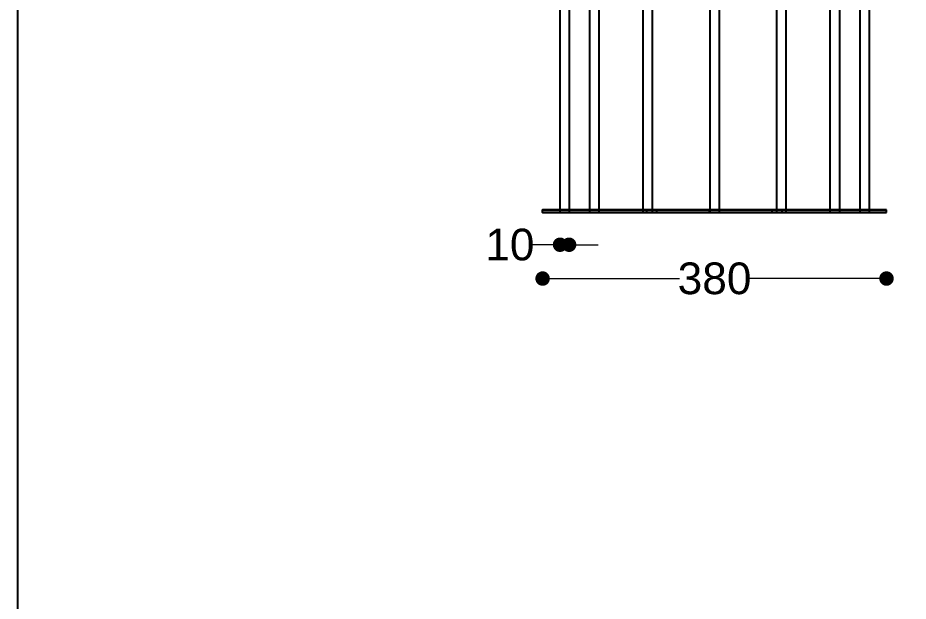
# Model space of a CAD drawing. Header units: millimetres. Extents: x 10366 to 13995, y 24552 to 29685.
# Drawn here: x 10366 to 11350, y 25841 to 26486 of the extents above; entities that cross this region are included whole.
import ezdxf

# ---------------------------------------------------------------- set-up
doc = ezdxf.new("R2010")
doc.units = ezdxf.units.MM
doc.header["$LTSCALE"] = 3
doc.layers.add('Default', color=7, linetype='Continuous')
doc.layers.add('Hidden_lines', color=7, linetype='Continuous')
doc.styles.get("Standard").update_dxf_attribs({"font": 'arial.ttf'})
doc.dimstyles.new('MATEUSZ', dxfattribs={"dimtxt": 35, "dimasz": 16, "dimexe": 0.18, "dimexo": 0.0625, "dimgap": 0.09, "dimtad": 0, "dimdec": 0, "dimdsep": 46, "dimtxsty": 'Standard', "dimblk": 'DOT', "dimcen": 0.09, "dimse1": 1, "dimse2": 1, "dimadec": 0, "dimazin": 0, "dimtfac": 1, "dimtdec": 0, "dimtofl": 0, "dimtmove": 0, "dimatfit": 3, "dimfxl": 1, "dimtolj": 1, "dimtzin": 0, "dimlwd": 9, "dimlwe": 9, "dimarcsym": 0})

# ---------------------------------------------------------------- blocks, each defined once
blk = doc.blocks.new('_Dot')
at = {"color": 0, "linetype": 'ByBlock', "lineweight": -2}
blk.add_line((-0.5, 0), (-1, 0), dxfattribs=at)
at = {"color": 0, "linetype": 'ByBlock', "const_width": 0.5}
blk.add_lwpolyline([(-0.25, 0, 1), (0.25, 0, 1)], format="xyb", close=True, dxfattribs=at)
blk = doc.blocks.new('*D15')
at = {"color": 0, "lineweight": 9, "transparency": 16777216}
for p, q in [((11418.22, 27054.67), (11418.22, 26709.39)), ((11418.22, 26286.67), (11418.22, 26631.95))]:
    blk.add_line(p, q, dxfattribs=at)
at = {"layer": 'Defpoints', "color": 0, "transparency": 16777216}
for p in [(11326.1, 27070.67), (11326.09, 26270.67), (11418.22, 26270.67)]:
    blk.add_point(p, dxfattribs=at)
at = {"color": 0, "lineweight": 9, "transparency": 16777216, "xscale": 16, "yscale": 16, "zscale": 16}
for p, rotation in [((11418.22, 27070.67), 90), ((11418.22, 26270.67), 270)]:
    blk.add_blockref('_Dot', p, dxfattribs=dict(at, rotation=rotation))
at = {"color": 0, "transparency": 16777216, "insert": (11418.22, 26670.67), "char_height": 35, "attachment_point": 5, "rotation": 90}
blk.add_mtext('\\A1;800', dxfattribs=at)
blk = doc.blocks.new('*D16')
at = {"color": 0, "lineweight": 9, "transparency": 16777216}
for p, q in [((10949.36, 26234.96), (10933.36, 26234.96)), ((10991.36, 26234.96), (11007.36, 26234.96))]:
    blk.add_line(p, q, dxfattribs=at)
at = {"layer": 'Defpoints', "color": 0, "transparency": 16777216}
for p in [(10965.36, 26273.67), (10975.36, 26273.67), (10965.36, 26234.96)]:
    blk.add_point(p, dxfattribs=at)
at = {"color": 0, "lineweight": 9, "transparency": 16777216, "xscale": 16, "yscale": 16, "zscale": 16}
blk.add_blockref('_Dot', (10965.36, 26234.96), dxfattribs=at)
at = {"color": 0, "lineweight": 9, "transparency": 16777216, "xscale": 16, "yscale": 16, "zscale": 16, "rotation": 180}
blk.add_blockref('_Dot', (10975.36, 26234.96), dxfattribs=at)
at = {"color": 0, "transparency": 16777216, "insert": (10909.91, 26234.96), "char_height": 35, "attachment_point": 5}
blk.add_mtext('\\A1;10', dxfattribs=at)
blk = doc.blocks.new('*D17')
at = {"color": 0, "lineweight": 9, "transparency": 16777216}
for p, q in [((10962.1, 26197.61), (11097.4, 26197.61)), ((11310.08, 26197.61), (11174.77, 26197.61))]:
    blk.add_line(p, q, dxfattribs=at)
at = {"layer": 'Defpoints', "color": 0, "transparency": 16777216}
for p in [(10946.1, 26270.67), (11326.08, 26270.67), (11326.08, 26197.61)]:
    blk.add_point(p, dxfattribs=at)
at = {"color": 0, "lineweight": 9, "transparency": 16777216, "xscale": 16, "yscale": 16, "zscale": 16, "rotation": 180}
blk.add_blockref('_Dot', (10946.1, 26197.61), dxfattribs=at)
at = {"color": 0, "lineweight": 9, "transparency": 16777216, "xscale": 16, "yscale": 16, "zscale": 16}
blk.add_blockref('_Dot', (11326.08, 26197.61), dxfattribs=at)
at = {"color": 0, "transparency": 16777216, "insert": (11136.09, 26197.61), "char_height": 35, "attachment_point": 5}
blk.add_mtext('\\A1;380', dxfattribs=at)

msp = doc.modelspace()

# ---------------------------------------------------------------- linework, layer by layer
msp.add_lwpolyline([(10366.2, 24552.48), (10366.2, 29684.64), (13995, 29684.64), (13995, 24552.48)], close=True)
at = {"layer": 'Default', "color": 0}
for p, q in [((10965.36, 26273.67), (10965.36, 27067.67)), ((10975.36, 27067.67), (10975.36, 26273.67)), ((10998.18, 26273.67), (10998.18, 27067.67)), ((11008.18, 27067.67), (11008.18, 26273.67)), ((11057.34, 26273.67), (11057.34, 27067.67)), ((11067.34, 27067.67), (11067.34, 26273.67)), ((11131.1, 26273.67), (11131.1, 27067.67)), ((11141.1, 27067.67), (11141.1, 26273.67)), ((11204.86, 26273.67), (11204.86, 27067.67)), ((11214.86, 27067.67), (11214.86, 26273.67)), ((11264.01, 26273.67), (11264.01, 27067.67)), ((11274.01, 27067.67), (11274.01, 26273.67)), ((11296.83, 26273.67), (11296.83, 27067.67)), ((11306.83, 27067.67), (11306.83, 26273.67)), ((10946.1, 26270.67), (10946.1, 26273.67)), ((11326.1, 26270.67), (11326.1, 26273.67))]:
    msp.add_line(p, q, dxfattribs=at)
for points in [[(10965.36, 26273.67, 0), (10951.01, 26273.67, 0), (10946.12, 26273.67, 0), (10946.1, 26273.67, 0), (10946.1, 26273.67, 0), (10946.1, 26273.67, 0), (10946.1, 26273.67, 0), (10946.1, 26273.67, 0), (10946.1, 26273.67, 0), (10946.1, 26273.67, 0), (10946.1, 26273.67, 0), (10946.1, 26273.67, 0), (10946.1, 26273.67, 0), (10946.1, 26273.67, 0), (10946.1, 26273.67, 0), (10946.1, 26273.67, 0), (10946.1, 26273.67, 0), (10946.12, 26273.67, 0), (10946.2, 26273.67, 0), (10946.53, 26273.67, 0), (10947.87, 26273.67, 0), (10953.49, 26273.67, 0), (10977.33, 26273.67, 0), (11326.1, 26273.67, 0)], [(10998.18, 26273.67, 0), (10975.36, 26273.67, 0)], [(11057.34, 26273.67, 0), (11008.18, 26273.67, 0)], [(11131.1, 26273.67, 0), (11067.34, 26273.67, 0)], [(11204.86, 26273.67, 0), (11141.1, 26273.67, 0)], [(11264.01, 26273.67, 0), (11214.86, 26273.67, 0)], [(11296.83, 26273.67, 0), (11274.01, 26273.67, 0)], [(11326.1, 26273.67, 0), (11326.1, 26273.67, 0), (11326.1, 26273.67, 0), (11326.1, 26273.67, 0), (11326.1, 26273.67, 0), (11326.1, 26273.67, 0), (11326.1, 26273.67, 0), (11326.1, 26273.67, 0), (11326.1, 26273.67, 0), (11326.1, 26273.67, 0), (11326.09, 26273.67, 0), (11326.09, 26273.67, 0), (11326.07, 26273.67, 0), (11325.98, 26273.67, 0), (11325.63, 26273.67, 0), (11324.18, 26273.67, 0), (11318.1, 26273.67, 0), (11306.83, 26273.67, 0)]]:
    msp.add_polyline3d(points, dxfattribs=at)
for points in [[(11326.1, 26270.67, 0), (11326.1, 26270.67, 0), (11326.1, 26270.67, 0), (11326.1, 26270.67, 0), (11326.1, 26270.67, 0), (11326.1, 26270.67, 0), (11326.1, 26270.67, 0), (11326.09, 26270.67, 0), (11326.09, 26270.67, 0), (11326.08, 26270.67, 0), (11326.02, 26270.67, 0), (11325.77, 26270.67, 0), (11324.76, 26270.67, 0), (11320.55, 26270.67, 0), (11302.67, 26270.67, 0), (10974.82, 26270.67, 0), (10946.97, 26270.67, 0), (10946.26, 26270.67, 0), (10946.12, 26270.67, 0), (10946.1, 26270.67, 0), (10946.1, 26270.67, 0), (10946.1, 26270.67, 0), (10946.1, 26270.67, 0), (10946.1, 26270.67, 0), (10946.1, 26270.67, 0), (10946.1, 26270.67, 0), (10946.1, 26270.67, 0), (10946.1, 26270.67, 0), (10946.1, 26270.67, 0), (10946.1, 26270.67, 0), (10946.1, 26270.67, 0), (10946.12, 26270.67, 0), (10946.18, 26270.67, 0), (10946.42, 26270.67, 0), (10947.43, 26270.67, 0), (10951.64, 26270.67, 0), (10969.52, 26270.67, 0)], [(10971.47, 26270.67, 0), (10965.48, 26270.67, 0), (10965.36, 26270.67, 0), (10965.36, 26270.67, 0), (10965.36, 26270.67, 0), (10965.36, 26270.67, 0), (10965.36, 26270.67, 0), (10965.36, 26270.67, 0), (10965.36, 26270.67, 0), (10965.36, 26270.67, 0), (10965.36, 26270.67, 0), (10965.36, 26270.67, 0), (10965.36, 26270.67, 0), (10965.36, 26270.67, 0), (10965.36, 26270.67, 0), (10965.36, 26270.67, 0), (10965.36, 26270.67, 0), (10965.36, 26270.67, 0), (10965.36, 26270.67, 0), (10965.36, 26270.67, 0), (10965.37, 26270.67, 0), (10965.4, 26270.67, 0), (10965.52, 26270.67, 0), (10966.87, 26270.67, 0), (10971.5, 26270.67, 0), (10975.15, 26270.67, 0), (10975.33, 26270.67, 0), (10975.36, 26270.67, 0), (10975.36, 26270.67, 0), (10975.36, 26270.67, 0), (10975.36, 26270.67, 0), (10975.36, 26270.67, 0), (10975.36, 26270.67, 0), (10975.36, 26270.67, 0), (10975.36, 26270.67, 0), (10975.36, 26270.67, 0), (10975.36, 26270.67, 0), (10975.36, 26270.67, 0), (10975.36, 26270.67, 0), (10975.36, 26270.67, 0), (10975.36, 26270.67, 0), (10975.36, 26270.67, 0), (10975.35, 26270.67, 0), (10975.32, 26270.67, 0), (10975.19, 26270.67, 0), (10973.85, 26270.67, 0)], [(11057.83, 26270.67, 0), (11057.35, 26270.67, 0), (11057.34, 26270.67, 0), (11057.34, 26270.67, 0), (11057.34, 26270.67, 0), (11057.34, 26270.67, 0), (11057.34, 26270.67, 0), (11057.34, 26270.67, 0), (11057.34, 26270.67, 0), (11057.34, 26270.67, 0), (11057.34, 26270.67, 0), (11057.34, 26270.67, 0), (11057.34, 26270.67, 0), (11057.34, 26270.67, 0), (11057.34, 26270.67, 0), (11057.34, 26270.67, 0), (11057.34, 26270.67, 0), (11057.34, 26270.67, 0), (11057.34, 26270.67, 0), (11057.34, 26270.67, 0), (11057.34, 26270.67, 0), (11057.35, 26270.67, 0), (11057.38, 26270.67, 0), (11057.51, 26270.67, 0), (11058.86, 26270.67, 0), (11067.1, 26270.67, 0), (11067.3, 26270.67, 0), (11067.33, 26270.67, 0), (11067.34, 26270.67, 0), (11067.34, 26270.67, 0), (11067.34, 26270.67, 0), (11067.34, 26270.67, 0), (11067.34, 26270.67, 0), (11067.34, 26270.67, 0), (11067.34, 26270.67, 0), (11067.34, 26270.67, 0), (11067.34, 26270.67, 0), (11067.34, 26270.67, 0), (11067.34, 26270.67, 0), (11067.34, 26270.67, 0), (11067.34, 26270.67, 0), (11067.34, 26270.67, 0), (11067.33, 26270.67, 0), (11067.32, 26270.67, 0), (11067.29, 26270.67, 0), (11067.16, 26270.67, 0), (11065.81, 26270.67, 0)]]:
    msp.add_polyline3d(points, close=True, dxfattribs=at)
at = {"layer": 'Hidden_lines', "color": 0}
for p, q in [((10965.36, 26270.67), (10965.36, 26273.67)), ((10975.36, 26273.67), (10975.36, 26270.67)), ((10998.18, 26270.67), (10998.18, 26273.67)), ((11008.18, 26273.67), (11008.18, 26270.67)), ((11057.34, 26270.67), (11057.34, 26273.67)), ((11061.31, 26270.67), (11061.31, 26273.67)), ((11067.34, 26273.67), (11067.34, 26270.67)), ((11072.31, 26270.67), (11072.31, 26273.67)), ((11130.6, 26270.67), (11130.6, 26273.67)), ((11131.1, 26270.67), (11131.1, 26273.67)), ((11141.1, 26273.67), (11141.1, 26270.67)), ((11141.6, 26270.67), (11141.6, 26273.67)), ((11199.88, 26270.67), (11199.88, 26273.67)), ((11204.86, 26270.67), (11204.86, 26273.67)), ((11210.88, 26270.67), (11210.88, 26273.67)), ((11214.86, 26273.67), (11214.86, 26270.67)), ((11264.01, 26270.67), (11264.01, 26273.67)), ((11274.01, 26273.67), (11274.01, 26270.67)), ((11296.83, 26270.67), (11296.83, 26273.67)), ((11306.83, 26273.67), (11306.83, 26270.67))]:
    msp.add_line(p, q, dxfattribs=at)
for points in [[(10975.36, 26273.67, 0), (10965.36, 26273.67, 0)], [(11008.18, 26273.67, 0), (10998.18, 26273.67, 0)], [(11067.34, 26273.67, 0), (11057.34, 26273.67, 0)], [(11141.1, 26273.67, 0), (11131.1, 26273.67, 0)], [(11214.86, 26273.67, 0), (11204.86, 26273.67, 0)], [(11274.01, 26273.67, 0), (11264.01, 26273.67, 0)], [(11306.83, 26273.67, 0), (11296.83, 26273.67, 0)]]:
    msp.add_polyline3d(points, dxfattribs=at)

# ---------------------------------------------------------------- dimensions: what is measured, and where the dimension line sits
dim = msp.add_linear_dim(base=(11418.22, 26270.67), p1=(11326.1, 27070.67), p2=(11326.09, 26270.67), angle=90, dimstyle='MATEUSZ')
dim.commit()
dim.dimension.update_dxf_attribs({"geometry": '*D15', "text_midpoint": (11418.22, 26670.67)})
for base, p1, p2, picture, middle in [((10965.36, 26234.96), (10975.36, 26273.67), (10965.36, 26273.67), '*D16', (10909.91, 26234.96)), ((11326.08, 26197.61), (10946.1, 26270.67), (11326.08, 26270.67), '*D17', (11136.09, 26197.61))]:
    dim = msp.add_linear_dim(base=base, p1=p1, p2=p2, dimstyle='MATEUSZ')
    dim.commit()
    dim.dimension.update_dxf_attribs({"geometry": picture, "text_midpoint": middle})

doc.saveas('drawing.dxf')
